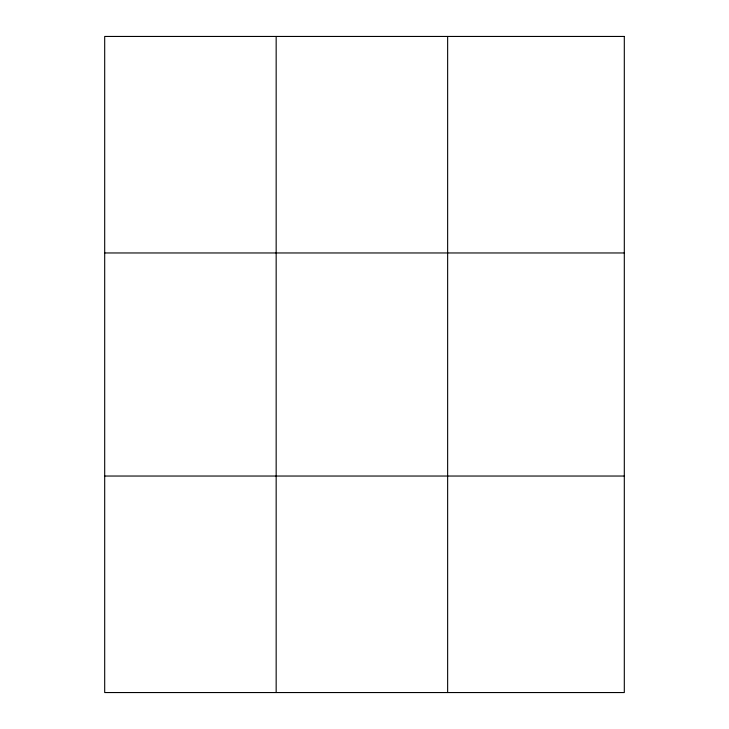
<?xml version="1.0" encoding="UTF-8"?>
<svg xmlns="http://www.w3.org/2000/svg" width="729" height="729" viewBox="0 0 729 729"><rect width="100%" height="100%" fill="white"/><g stroke="black" fill="none" stroke-linecap="round" stroke-linejoin="round"><path stroke-width="1.09" d="M276.163 36.45L276.163 692.55M447.642 36.45L447.642 692.55M104.694 252.963L624.306 252.963M104.694 476.037L624.306 476.037M624.306 36.45L624.306 692.55L104.694 692.55L104.694 36.45L624.306 36.45"/></g></svg>
